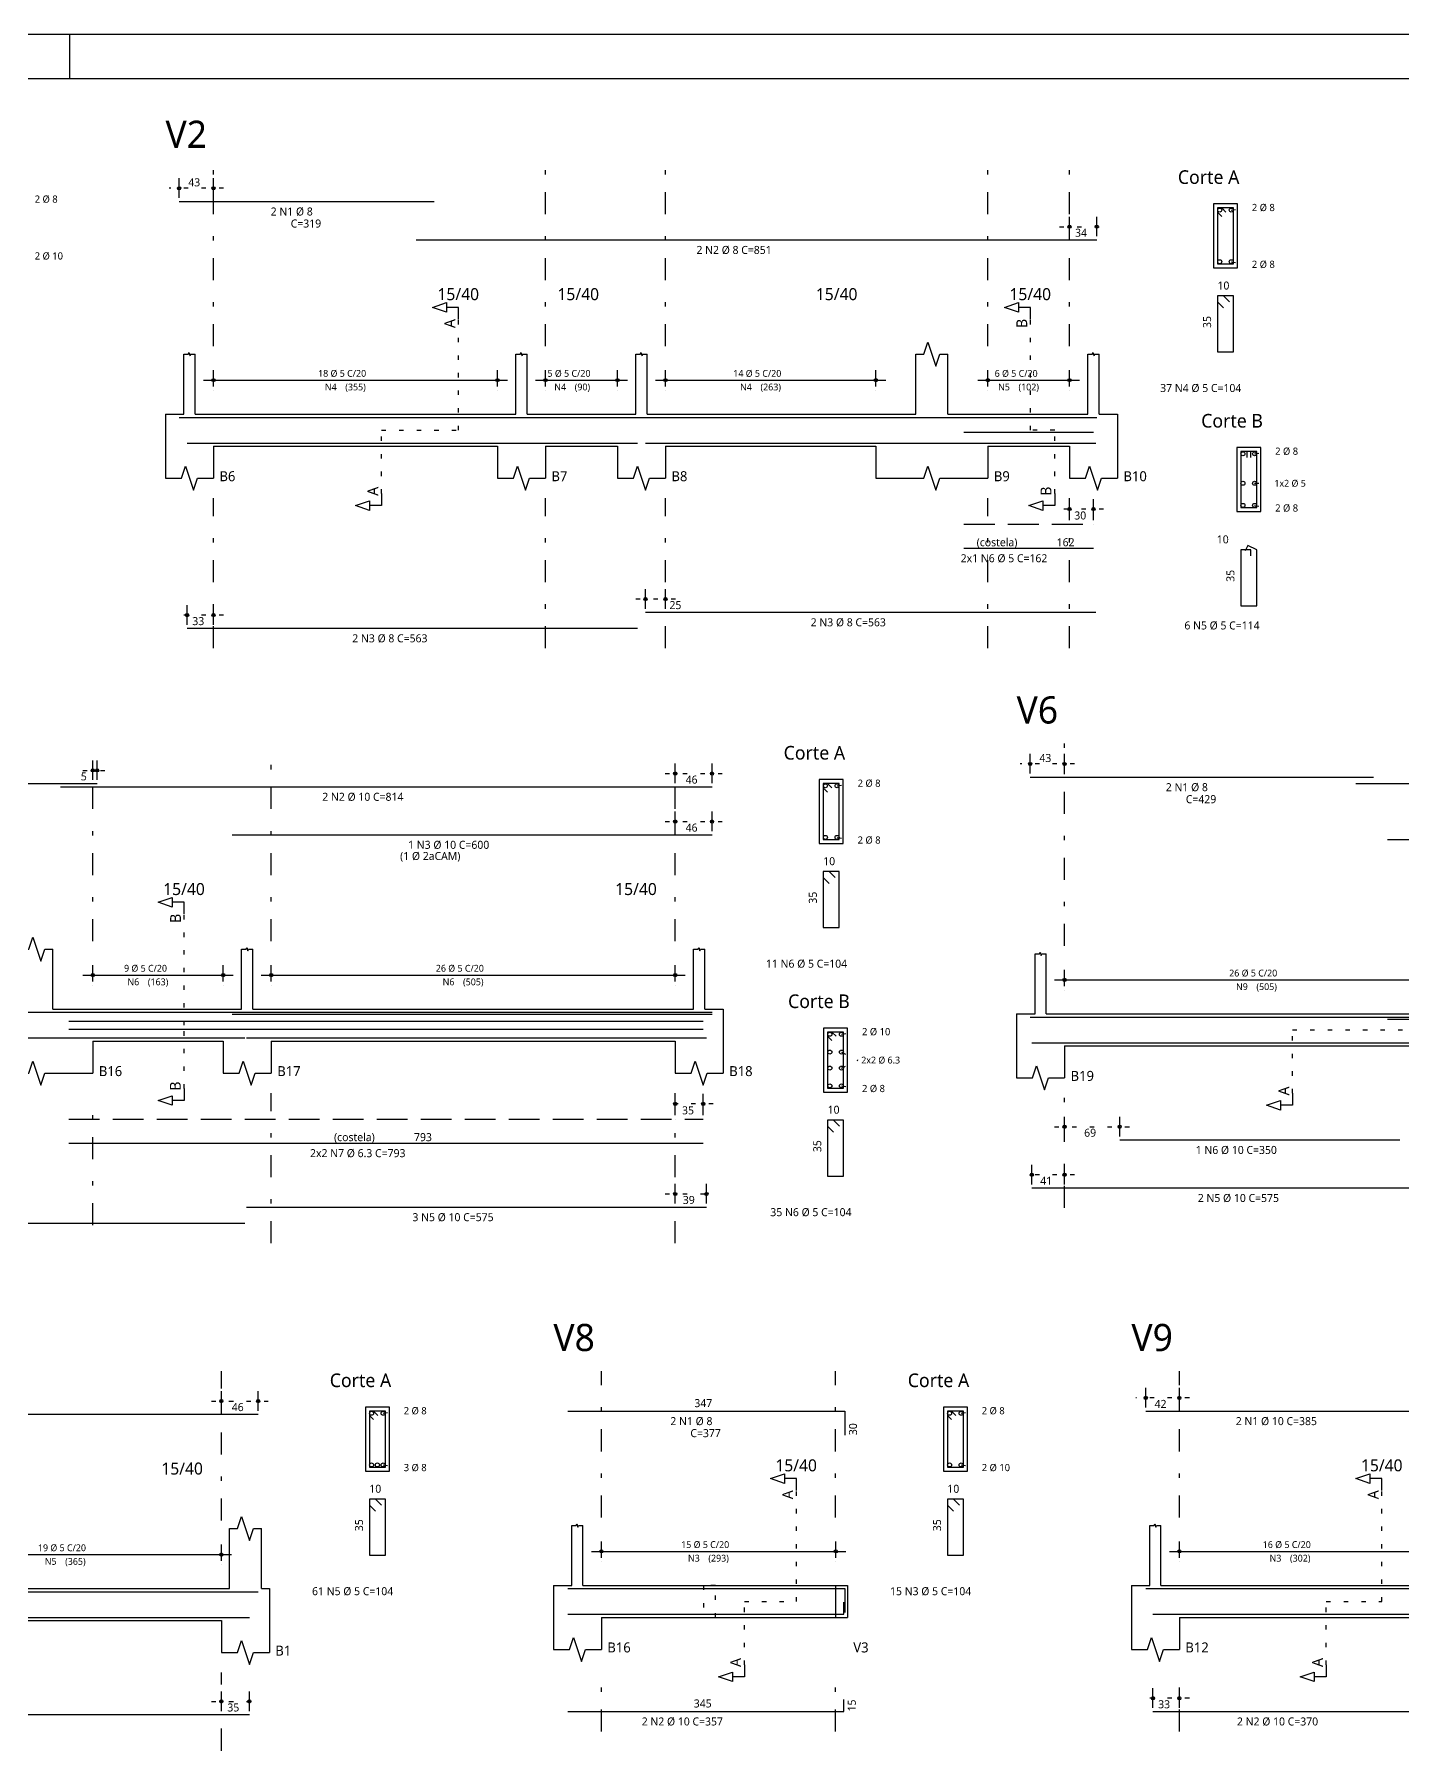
# Model space of a CAD drawing. Extents: x 0 to 89.5, y 0 to 70.
# Drawn here: x 27.87 to 58.97, y 31.01 to 70 of the extents above; entities that cross this region are included whole.
import ezdxf

# ---------------------------------------------------------------- set-up
doc = ezdxf.new("R2010")
doc.units = 0
doc.header["$MEASUREMENT"] = 0
for name, pattern in [('ESTILO_TQS_0001', [1, 0.7, -0.3]), ('ESTILO_TQS_0002', [0.4, 0.1, -0.3]), ('ESTILO_TQS_0003', [1.5, 0.5, -0.4, 0.1, -0.5])]:
    doc.linetypes.add(name, pattern=pattern)
for name, color, linetype in [('1', 1, 'CONTINUOUS'), ('10', 10, 'CONTINUOUS'), ('12', 12, 'CONTINUOUS'), ('2', 2, 'CONTINUOUS'), ('3', 3, 'CONTINUOUS'), ('5', 5, 'CONTINUOUS')]:
    doc.layers.add(name, color=color, linetype=linetype)
doc.styles.add('TQS_LUCIDA_SANS_UNICODE', font='L_10646.TTF')

msp = doc.modelspace()

# ---------------------------------------------------------------- linework, layer by layer
at = {"layer": '1', "linetype": 'Continuous'}
for p, q in [((1.5, 70), (89.500005, 70)), ((28.670066, 69.999995), (28.670066, 68.999996)), ((31.163241, 66.284078), (31.163241, 66.729533)), ((31.945059, 66.284078), (31.945059, 66.729533)), ((31.163241, 66.193169), (31.163241, 66.193169)), ((31.945059, 66.193169), (31.945059, 66.193169)), ((55.217786, 66.147715), (54.672332, 66.147715)), ((54.672332, 66.147715), (54.672332, 64.693169)), ((55.217786, 64.693169), (55.217786, 66.147715)), ((51.399605, 65.411351), (51.399605, 65.856805)), ((52.017786, 65.411351), (52.017786, 65.856805)), ((51.399605, 65.320442), (51.399605, 65.320442)), ((52.017786, 65.320442), (52.017786, 65.320442)), ((54.672332, 64.693169), (55.217786, 64.693169)), ((31.272332, 61.370442), (31.272332, 62.734078)), ((31.526877, 61.370442), (31.526877, 62.734078)), ((38.817786, 61.370442), (38.817786, 62.734078)), ((39.072332, 61.370442), (39.072332, 62.734078)), ((41.545059, 61.370442), (41.545059, 62.734078)), ((41.799605, 61.370442), (41.799605, 62.734078)), ((47.908695, 61.370442), (47.908695, 62.734078)), ((48.635968, 61.370442), (48.635968, 62.734078)), ((51.817786, 61.370442), (51.817786, 62.734078)), ((52.072332, 61.370442), (52.072332, 62.734078)), ((31.717786, 62.143169), (38.626877, 62.143169)), ((31.945059, 61.997715), (31.945059, 62.370442)), ((38.399605, 61.997715), (38.399605, 62.370442)), ((39.263241, 62.143169), (41.35415, 62.143169)), ((39.490514, 61.997715), (39.490514, 62.370442)), ((41.126877, 61.997715), (41.126877, 62.370442)), ((41.990514, 62.143169), (47.226877, 62.143169)), ((42.217786, 61.997715), (42.217786, 62.370442)), ((46.999605, 61.997715), (46.999605, 62.370442)), ((49.317786, 62.143169), (51.626877, 62.143169)), ((49.545059, 61.997715), (49.545059, 62.370442)), ((51.399605, 61.997715), (51.399605, 62.370442)), ((31.945059, 61.906805), (31.945059, 61.906805)), ((38.399605, 61.906805), (38.399605, 61.906805)), ((39.490514, 61.906805), (39.490514, 61.906805)), ((41.126877, 61.906805), (41.126877, 61.906805)), ((42.217786, 61.906805), (42.217786, 61.906805)), ((46.999605, 61.906805), (46.999605, 61.906805)), ((49.545059, 61.906805), (49.545059, 61.906805)), ((51.399605, 61.906805), (51.399605, 61.906805)), ((30.85415, 61.370442), (30.85415, 60.643169)), ((30.85415, 61.370442), (31.272332, 61.370442)), ((31.526877, 61.370442), (31.945059, 61.370442)), ((31.945059, 61.370442), (38.399605, 61.370442)), ((38.399605, 61.370442), (38.817786, 61.370442)), ((39.072332, 61.370442), (39.490514, 61.370442)), ((39.490514, 61.370442), (41.126877, 61.370442)), ((41.126877, 61.370442), (41.545059, 61.370442)), ((41.799605, 61.370442), (42.217786, 61.370442)), ((42.217786, 61.370442), (46.999605, 61.370442)), ((46.999605, 61.370442), (47.908695, 61.370442)), ((48.635968, 61.370442), (49.545059, 61.370442)), ((49.545059, 61.370442), (51.399605, 61.370442)), ((51.399605, 61.370442), (51.817786, 61.370442)), ((52.072332, 61.370442), (52.490514, 61.370442)), ((52.490514, 61.370442), (52.490514, 60.643169)), ((30.85415, 60.643169), (30.85415, 59.915896)), ((31.945059, 60.643169), (38.399605, 60.643169)), ((31.945059, 60.643169), (31.945059, 59.915896)), ((38.399605, 60.643169), (38.399605, 59.915896)), ((39.490514, 60.643169), (41.126877, 60.643169)), ((39.490514, 60.643169), (39.490514, 59.915896)), ((41.126877, 60.643169), (41.126877, 59.915896)), ((42.217786, 60.643169), (46.999605, 60.643169)), ((42.217786, 60.643169), (42.217786, 59.915896)), ((46.999605, 60.643169), (46.999605, 59.915896)), ((49.545059, 60.643169), (51.399605, 60.643169)), ((49.545059, 60.643169), (49.545059, 59.915896)), ((51.399605, 60.643169), (51.399605, 59.915896)), ((52.490514, 60.643169), (52.490514, 59.915896)), ((55.747638, 60.612225), (55.202184, 60.612225)), ((55.202184, 60.612225), (55.202184, 59.157679)), ((55.747638, 59.157679), (55.747638, 60.612225)), ((51.399605, 58.961351), (51.399605, 59.443169)), ((51.945241, 58.961351), (51.945241, 59.443169)), ((55.202184, 59.157679), (55.747638, 59.157679)), ((51.399605, 58.870442), (51.399605, 58.870442)), ((51.945241, 58.870442), (51.945241, 58.870442)), ((41.763241, 56.95226), (41.763241, 57.397715)), ((42.217786, 56.95226), (42.217786, 57.397715)), ((31.345059, 56.588624), (31.345059, 57.034078)), ((31.945059, 56.588624), (31.945059, 57.034078)), ((41.763241, 56.861351), (41.763241, 56.861351)), ((42.217786, 56.861351), (42.217786, 56.861351)), ((31.345059, 56.497715), (31.345059, 56.497715)), ((31.945059, 56.497715), (31.945059, 56.497715)), ((29.203081, 53.061087), (29.203081, 53.506542)), ((29.300826, 53.061087), (29.300826, 53.506542)), ((42.439445, 52.98836), (42.439445, 53.433815)), ((43.275808, 52.98836), (43.275808, 53.433815)), ((50.507011, 53.206542), (50.507011, 53.651996)), ((51.288829, 53.206542), (51.288829, 53.651996)), ((46.257626, 53.070178), (45.712172, 53.070178)), ((45.712172, 53.070178), (45.712172, 51.615633)), ((46.257626, 51.615633), (46.257626, 53.070178)), ((50.507011, 53.115633), (50.507011, 53.115633)), ((51.288829, 53.115633), (51.288829, 53.115633)), ((29.203081, 52.970178), (29.203081, 52.970178)), ((29.300826, 52.970178), (29.300826, 52.970178)), ((42.439445, 52.897451), (42.439445, 52.897451)), ((43.275808, 52.897451), (43.275808, 52.897451)), ((42.439445, 51.897451), (42.439445, 52.342905)), ((43.275808, 51.897451), (43.275808, 52.342905)), ((42.439445, 51.806542), (42.439445, 51.806542)), ((43.275808, 51.806542), (43.275808, 51.806542)), ((45.712172, 51.615633), (46.257626, 51.615633)), ((28.29399, 47.856542), (28.29399, 49.220178)), ((32.584899, 47.856542), (32.584899, 49.220178)), ((32.839445, 47.856542), (32.839445, 49.220178)), ((42.857626, 47.856542), (42.857626, 49.220178)), ((43.112172, 47.856542), (43.112172, 49.220178)), ((29.203081, 48.483815), (29.203081, 48.856542)), ((32.166717, 48.483815), (32.166717, 48.856542)), ((33.257626, 48.483815), (33.257626, 48.856542)), ((42.439445, 48.483815), (42.439445, 48.856542)), ((50.616102, 47.747451), (50.616102, 49.111087)), ((50.870647, 47.747451), (50.870647, 49.111087)), ((51.288829, 48.374724), (51.288829, 48.747451)), ((28.975808, 48.629269), (32.39399, 48.629269)), ((29.203081, 48.392905), (29.203081, 48.392905)), ((32.166717, 48.392905), (32.166717, 48.392905)), ((33.030354, 48.629269), (42.666717, 48.629269)), ((33.257626, 48.392905), (33.257626, 48.392905)), ((42.439445, 48.392905), (42.439445, 48.392905)), ((51.061556, 48.520178), (60.69792, 48.520178)), ((51.288829, 48.283815), (51.288829, 48.283815)), ((28.29399, 47.856542), (29.203081, 47.856542)), ((29.203081, 47.856542), (32.166717, 47.856542)), ((32.166717, 47.856542), (32.584899, 47.856542)), ((32.839445, 47.856542), (33.257626, 47.856542)), ((33.257626, 47.856542), (42.439445, 47.856542)), ((42.439445, 47.856542), (42.857626, 47.856542)), ((43.112172, 47.856542), (43.530354, 47.856542)), ((43.530354, 47.856542), (43.530354, 47.129269)), ((50.19792, 47.747451), (50.19792, 47.020178)), ((50.19792, 47.747451), (50.616102, 47.747451)), ((50.870647, 47.747451), (51.288829, 47.747451)), ((51.288829, 47.747451), (60.470647, 47.747451)), ((46.357911, 47.42508), (45.812456, 47.42508)), ((45.812456, 47.42508), (45.812456, 45.970535)), ((46.357911, 45.970535), (46.357911, 47.42508)), ((29.203081, 47.129269), (32.166717, 47.129269)), ((29.203081, 47.129269), (29.203081, 46.401996)), ((32.166717, 47.129269), (32.166717, 46.401996)), ((33.257626, 47.129269), (42.439445, 47.129269)), ((33.257626, 47.129269), (33.257626, 46.401996)), ((42.439445, 47.129269), (42.439445, 46.401996)), ((43.530354, 47.129269), (43.530354, 46.401996)), ((50.19792, 47.020178), (50.19792, 46.292905)), ((51.288829, 47.020178), (60.470647, 47.020178)), ((51.288829, 47.020178), (51.288829, 46.292905)), ((42.439445, 45.447451), (42.439445, 45.929269)), ((43.075808, 45.447451), (43.075808, 45.929269)), ((45.812456, 45.970535), (46.357911, 45.970535)), ((42.439445, 45.356542), (42.439445, 45.356542)), ((43.075808, 45.356542), (43.075808, 45.356542)), ((51.288829, 44.965633), (51.288829, 45.411087)), ((52.541727, 44.965633), (52.541727, 45.411087)), ((51.288829, 44.874724), (51.288829, 44.874724)), ((52.541727, 44.874724), (52.541727, 44.874724)), ((50.543375, 43.874724), (50.543375, 44.320178)), ((51.288829, 43.874724), (51.288829, 44.320178)), ((42.439445, 43.43836), (42.439445, 43.883815)), ((43.148535, 43.43836), (43.148535, 43.883815)), ((50.543375, 43.783815), (50.543375, 43.783815)), ((51.288829, 43.783815), (51.288829, 43.783815)), ((42.439445, 43.347451), (42.439445, 43.347451)), ((43.148535, 43.347451), (43.148535, 43.347451)), ((32.12366, 38.732657), (32.12366, 39.178112)), ((32.960024, 38.732657), (32.960024, 39.178112)), ((53.133783, 38.805391), (53.133783, 39.250845)), ((53.897419, 38.805391), (53.897419, 39.250845)), ((32.12366, 38.641748), (32.12366, 38.641748)), ((32.960024, 38.641748), (32.960024, 38.641748)), ((35.941842, 38.814475), (35.396387, 38.814475)), ((35.396387, 38.814475), (35.396387, 37.35993)), ((35.941842, 37.35993), (35.941842, 38.814475)), ((49.078721, 38.814482), (48.533266, 38.814482)), ((48.533266, 38.814482), (48.533266, 37.359936)), ((49.078721, 37.359936), (49.078721, 38.814482)), ((53.133783, 38.714482), (53.133783, 38.714482)), ((53.897419, 38.714482), (53.897419, 38.714482)), ((35.396387, 37.35993), (35.941842, 37.35993)), ((48.533266, 37.359936), (49.078721, 37.359936)), ((32.305478, 34.691748), (32.305478, 36.055385)), ((33.032751, 34.691748), (33.032751, 36.055385)), ((40.087812, 34.764482), (40.087812, 36.128118)), ((40.342357, 34.764482), (40.342357, 36.128118)), ((53.224692, 34.764482), (53.224692, 36.128118)), ((53.479237, 34.764482), (53.479237, 36.128118)), ((32.12366, 35.319021), (32.12366, 35.691748)), ((40.533266, 35.537209), (46.315085, 35.537209)), ((40.760539, 35.391755), (40.760539, 35.764482)), ((46.087812, 35.391755), (46.087812, 35.764482)), ((53.670146, 35.537209), (59.615601, 35.537209)), ((53.897419, 35.391755), (53.897419, 35.764482)), ((25.260024, 35.464475), (32.350933, 35.464475)), ((32.12366, 35.228112), (32.12366, 35.228112)), ((40.760539, 35.300845), (40.760539, 35.300845)), ((46.087812, 35.300845), (46.087812, 35.300845)), ((53.897419, 35.300845), (53.897419, 35.300845)), ((39.66963, 34.764482), (39.66963, 34.037209)), ((39.66963, 34.764482), (40.087812, 34.764482)), ((40.342357, 34.764482), (40.760539, 34.764482)), ((40.760539, 34.764482), (46.078721, 34.764482)), ((46.078721, 34.764482), (46.078721, 34.037209)), ((46.078721, 34.764482), (46.078721, 34.037209)), ((46.078721, 34.764482), (46.351448, 34.764482)), ((46.351448, 34.764482), (46.351448, 34.037209)), ((46.351448, 34.764482), (46.351448, 34.037209)), ((52.80651, 34.764482), (52.80651, 34.037209)), ((52.80651, 34.764482), (53.224692, 34.764482)), ((53.479237, 34.764482), (53.897419, 34.764482)), ((53.897419, 34.764482), (59.388328, 34.764482)), ((25.487296, 34.691748), (32.12366, 34.691748)), ((32.12366, 34.691748), (32.305478, 34.691748)), ((33.032751, 34.691748), (33.214569, 34.691748)), ((33.214569, 34.691748), (33.214569, 33.964475)), ((25.487296, 33.964475), (32.12366, 33.964475)), ((32.12366, 33.964475), (32.12366, 33.237203)), ((33.214569, 33.964475), (33.214569, 33.237203)), ((39.66963, 34.037209), (39.66963, 33.309936)), ((40.760539, 34.037209), (46.078721, 34.037209)), ((40.760539, 34.037209), (40.760539, 33.309936)), ((46.078721, 34.037209), (46.351448, 34.037209)), ((52.80651, 34.037209), (52.80651, 33.309936)), ((53.897419, 34.037209), (59.388328, 34.037209)), ((53.897419, 34.037209), (53.897419, 33.309936)), ((53.297419, 31.982664), (53.297419, 32.428118)), ((53.897419, 31.982664), (53.897419, 32.428118)), ((32.12366, 31.90993), (32.12366, 32.355385)), ((32.760024, 31.90993), (32.760024, 32.355385)), ((32.12366, 31.819021), (32.12366, 31.819021)), ((32.760024, 31.819021), (32.760024, 31.819021)), ((53.297419, 31.891755), (53.297419, 31.891755)), ((53.897419, 31.891755), (53.897419, 31.891755))]:
    msp.add_line(p, q, dxfattribs=at)
at = {"layer": '1', "linetype": 'ESTILO_TQS_0002'}
for p, q in [((32.172332, 66.50226), (30.935968, 66.50226)), ((55.076877, 66.006805), (55.463241, 66.065896)), ((51.172332, 65.629533), (52.245059, 65.629533)), ((55.076877, 64.834078), (55.463241, 64.774987)), ((37.513241, 61.006805), (37.513241, 63.524987)), ((50.513241, 61.006805), (50.513241, 63.524987)), ((35.763241, 59.565896), (35.763241, 61.006805)), ((35.763241, 61.006805), (37.513241, 61.006805)), ((51.063241, 61.006805), (50.513241, 61.006805)), ((51.063241, 59.565896), (51.063241, 61.006805)), ((55.606729, 60.471316), (55.993093, 60.530407)), ((55.606729, 59.801316), (55.979456, 59.801316)), ((55.606729, 59.298588), (55.993093, 59.239498)), ((52.172514, 59.215896), (51.172332, 59.215896)), ((42.445059, 57.170442), (41.535968, 57.170442)), ((32.172332, 56.806805), (31.117786, 56.806805)), ((51.516102, 53.424724), (50.279738, 53.424724)), ((28.975808, 53.279269), (29.528099, 53.279269)), ((42.212172, 53.206542), (43.503081, 53.206542)), ((46.116717, 52.929269), (46.503081, 52.98836)), ((42.212172, 52.115633), (43.503081, 52.115633)), ((46.116717, 51.756542), (46.503081, 51.697451)), ((31.280354, 47.492905), (31.280354, 50.011087)), ((31.275808, 46.051996), (31.275808, 47.492905)), ((31.275808, 47.492905), (31.280354, 47.492905)), ((46.217002, 47.284171), (46.603366, 47.343262)), ((56.470647, 45.942905), (56.470647, 47.383815)), ((56.470647, 47.383815), (59.584284, 47.383815)), ((46.217002, 46.879626), (46.589729, 46.697808)), ((46.217002, 46.51599), (46.589729, 46.697808)), ((46.217002, 46.111444), (46.603366, 46.052353)), ((43.303081, 45.701996), (42.212172, 45.701996)), ((51.061556, 45.183815), (52.768999, 45.183815)), ((51.516102, 44.092905), (50.316102, 44.092905)), ((42.212172, 43.656542), (43.375808, 43.656542)), ((54.124692, 39.023573), (52.90651, 39.023573)), ((31.896387, 38.950839), (33.187296, 38.950839)), ((35.800933, 38.673566), (36.187296, 38.732657)), ((48.937812, 38.673573), (49.324175, 38.732664)), ((35.800933, 37.500839), (36.187296, 37.441748)), ((48.937812, 37.500845), (49.324175, 37.441755)), ((45.192357, 34.400845), (45.192357, 36.919027)), ((58.501965, 34.400845), (58.501965, 36.919027)), ((46.078721, 34.764482), (46.078721, 34.037209)), ((46.078721, 34.764482), (46.351448, 34.764482)), ((44.010539, 32.959936), (44.010539, 34.400845)), ((44.010539, 34.400845), (45.192357, 34.400845)), ((57.233783, 32.959936), (57.233783, 34.400845)), ((57.233783, 34.400845), (58.501965, 34.400845)), ((46.078721, 34.037209), (46.351448, 34.037209)), ((31.896387, 32.128112), (32.987296, 32.128112)), ((54.124692, 32.200845), (53.070146, 32.200845))]:
    msp.add_line(p, q, dxfattribs=at)
at = {"layer": '1', "linetype": 'Continuous'}
for points in [[(37.513241, 63.524987), (37.513241, 63.797714), (37.240514, 63.797714), (37.240514, 63.688624), (36.922332, 63.797714), (37.240514, 63.906805), (37.240514, 63.797714)], [(50.513241, 63.524987), (50.513241, 63.797714), (50.240514, 63.797714), (50.240514, 63.688624), (49.922332, 63.797714), (50.240514, 63.906805), (50.240514, 63.797714)], [(47.908695, 62.734078), (48.090514, 62.734078), (48.181423, 63.006805), (48.363241, 62.461351), (48.45415, 62.734078), (48.635968, 62.734078)], [(31.272332, 62.734078), (31.37415, 62.734078), (31.386877, 62.77226), (31.412332, 62.695896), (31.425059, 62.734078), (31.526877, 62.734078)], [(38.817786, 62.734078), (38.919605, 62.734078), (38.932332, 62.77226), (38.957786, 62.695896), (38.970514, 62.734078), (39.072332, 62.734078)], [(41.545059, 62.734078), (41.646877, 62.734078), (41.659605, 62.77226), (41.685059, 62.695896), (41.697786, 62.734078), (41.799605, 62.734078)], [(51.817786, 62.734078), (51.919605, 62.734078), (51.932332, 62.77226), (51.957786, 62.695896), (51.970514, 62.734078), (52.072332, 62.734078)], [(30.85415, 59.915896), (31.217786, 59.915896), (31.308695, 60.188624), (31.490514, 59.643169), (31.581423, 59.915896), (31.945059, 59.915896)], [(38.399605, 59.915896), (38.763241, 59.915896), (38.85415, 60.188624), (39.035968, 59.643169), (39.126877, 59.915896), (39.490514, 59.915896)], [(41.126877, 59.915896), (41.490514, 59.915896), (41.581423, 60.188624), (41.763241, 59.643169), (41.85415, 59.915896), (42.217786, 59.915896)], [(46.999605, 59.915896), (48.090514, 59.915896), (48.181423, 60.188624), (48.363241, 59.643169), (48.45415, 59.915896), (49.545059, 59.915896)], [(51.399605, 59.915896), (51.763241, 59.915896), (51.85415, 60.188624), (52.035968, 59.643169), (52.126877, 59.915896), (52.490514, 59.915896)], [(35.763241, 59.565896), (35.763241, 59.293169), (35.490514, 59.293169), (35.490514, 59.184078), (35.172332, 59.293169), (35.490514, 59.40226), (35.490514, 59.293169)], [(51.063241, 59.565896), (51.063241, 59.293169), (50.790514, 59.293169), (50.790514, 59.184078), (50.472332, 59.293169), (50.790514, 59.40226), (50.790514, 59.293169)], [(31.280354, 50.011087), (31.280354, 50.283814), (31.007626, 50.283814), (31.007626, 50.174724), (30.689445, 50.283814), (31.007626, 50.392905), (31.007626, 50.283814)], [(27.566717, 49.220178), (27.748535, 49.220178), (27.839445, 49.492905), (28.021263, 48.947451), (28.112172, 49.220178), (28.29399, 49.220178)], [(32.584899, 49.220178), (32.686717, 49.220178), (32.699445, 49.25836), (32.724899, 49.181996), (32.737626, 49.220178), (32.839445, 49.220178)], [(42.857626, 49.220178), (42.959445, 49.220178), (42.972172, 49.25836), (42.997626, 49.181996), (43.010354, 49.220178), (43.112172, 49.220178)], [(50.616102, 49.111087), (50.71792, 49.111087), (50.730647, 49.149269), (50.756102, 49.072905), (50.768829, 49.111087), (50.870647, 49.111087)], [(26.657626, 46.401996), (27.748535, 46.401996), (27.839445, 46.674724), (28.021263, 46.129269), (28.112172, 46.401996), (29.203081, 46.401996)], [(32.166717, 46.401996), (32.530354, 46.401996), (32.621263, 46.674724), (32.803081, 46.129269), (32.89399, 46.401996), (33.257626, 46.401996)], [(42.439445, 46.401996), (42.803081, 46.401996), (42.89399, 46.674724), (43.075808, 46.129269), (43.166717, 46.401996), (43.530354, 46.401996)], [(50.19792, 46.292905), (50.561556, 46.292905), (50.652465, 46.565633), (50.834284, 46.020178), (50.925193, 46.292905), (51.288829, 46.292905)], [(31.275808, 46.051996), (31.275808, 45.779269), (31.003081, 45.779269), (31.003081, 45.670178), (30.684899, 45.779269), (31.003081, 45.88836), (31.003081, 45.779269)], [(56.470647, 45.942905), (56.470647, 45.670178), (56.19792, 45.670178), (56.19792, 45.561087), (55.879738, 45.670178), (56.19792, 45.779269), (56.19792, 45.670178)], [(45.192357, 36.919027), (45.192357, 37.191754), (44.91963, 37.191754), (44.91963, 37.082664), (44.601448, 37.191754), (44.91963, 37.300845), (44.91963, 37.191754)], [(58.501965, 36.919027), (58.501965, 37.191754), (58.229237, 37.191754), (58.229237, 37.082664), (57.911056, 37.191754), (58.229237, 37.300845), (58.229237, 37.191754)], [(32.305478, 36.055385), (32.487296, 36.055385), (32.578205, 36.328112), (32.760024, 35.782657), (32.850933, 36.055385), (33.032751, 36.055385)], [(40.087812, 36.128118), (40.18963, 36.128118), (40.202357, 36.1663), (40.227812, 36.089936), (40.240539, 36.128118), (40.342357, 36.128118)], [(53.224692, 36.128118), (53.32651, 36.128118), (53.339237, 36.1663), (53.364692, 36.089936), (53.377419, 36.128118), (53.479237, 36.128118)], [(39.66963, 33.309936), (40.033266, 33.309936), (40.124175, 33.582664), (40.305994, 33.037209), (40.396903, 33.309936), (40.760539, 33.309936)], [(52.80651, 33.309936), (53.170146, 33.309936), (53.261055, 33.582664), (53.442874, 33.037209), (53.533783, 33.309936), (53.897419, 33.309936)], [(32.12366, 33.237203), (32.487296, 33.237203), (32.578205, 33.50993), (32.760024, 32.964475), (32.850933, 33.237203), (33.214569, 33.237203)], [(44.010539, 32.959936), (44.010539, 32.687209), (43.737812, 32.687209), (43.737812, 32.578118), (43.41963, 32.687209), (43.737812, 32.7963), (43.737812, 32.687209)], [(57.233783, 32.959936), (57.233783, 32.687209), (56.961056, 32.687209), (56.961056, 32.578118), (56.642874, 32.687209), (56.961056, 32.7963), (56.961056, 32.687209)]]:
    msp.add_lwpolyline(points, dxfattribs=at)
at = {"layer": '1', "linetype": 'ESTILO_TQS_0002'}
msp.add_lwpolyline([(43.078721, 34.764482), (43.078721, 34.037209), (43.351448, 34.037209), (43.351448, 34.764482), (43.078721, 34.764482)], dxfattribs=at)
at = {"layer": '1', "linetype": 'Continuous'}
for centre, radius in [((31.163241, 66.50226), 0.036364), ((31.163241, 66.50226), 0.018182), ((31.945059, 66.50226), 0.036364), ((31.945059, 66.50226), 0.018182), ((51.399605, 65.629533), 0.036364), ((51.399605, 65.629533), 0.018182), ((52.017786, 65.629533), 0.036364), ((52.017786, 65.629533), 0.018182), ((31.945059, 62.143169), 0.036364), ((31.945059, 62.143169), 0.018182), ((38.399605, 62.143169), 0.036364), ((38.399605, 62.143169), 0.018182), ((39.490514, 62.143169), 0.036364), ((39.490514, 62.143169), 0.018182), ((41.126877, 62.143169), 0.036364), ((41.126877, 62.143169), 0.018182), ((42.217786, 62.143169), 0.036364), ((42.217786, 62.143169), 0.018182), ((46.999605, 62.143169), 0.036364), ((46.999605, 62.143169), 0.018182), ((49.545059, 62.143169), 0.036364), ((49.545059, 62.143169), 0.018182), ((51.399605, 62.143169), 0.036364), ((51.399605, 62.143169), 0.018182), ((51.399605, 59.215896), 0.036364), ((51.399605, 59.215896), 0.018182), ((51.945241, 59.215896), 0.036364), ((51.945241, 59.215896), 0.018182), ((41.763241, 57.170442), 0.036364), ((41.763241, 57.170442), 0.018182), ((42.217786, 57.170442), 0.036364), ((42.217786, 57.170442), 0.018182), ((31.345059, 56.806805), 0.036364), ((31.345059, 56.806805), 0.018182), ((31.945059, 56.806805), 0.036364), ((31.945059, 56.806805), 0.018182), ((50.507011, 53.424724), 0.036364), ((50.507011, 53.424724), 0.018182), ((51.288829, 53.424724), 0.036364), ((51.288829, 53.424724), 0.018182), ((29.203081, 53.279269), 0.036364), ((29.203081, 53.279269), 0.018182), ((29.300826, 53.279269), 0.036364), ((29.300826, 53.279269), 0.018182), ((42.439445, 53.206542), 0.036364), ((42.439445, 53.206542), 0.018182), ((43.275808, 53.206542), 0.036364), ((43.275808, 53.206542), 0.018182), ((42.439445, 52.115633), 0.036364), ((42.439445, 52.115633), 0.018182), ((43.275808, 52.115633), 0.036364), ((43.275808, 52.115633), 0.018182), ((29.203081, 48.629269), 0.036364), ((29.203081, 48.629269), 0.018182), ((32.166717, 48.629269), 0.036364), ((32.166717, 48.629269), 0.018182), ((33.257626, 48.629269), 0.036364), ((33.257626, 48.629269), 0.018182), ((42.439445, 48.629269), 0.036364), ((42.439445, 48.629269), 0.018182), ((51.288829, 48.520178), 0.036364), ((51.288829, 48.520178), 0.018182), ((42.439445, 45.701996), 0.036364), ((42.439445, 45.701996), 0.018182), ((43.075808, 45.701996), 0.036364), ((43.075808, 45.701996), 0.018182), ((51.288829, 45.183815), 0.036364), ((51.288829, 45.183815), 0.018182), ((52.541727, 45.183815), 0.036364), ((52.541727, 45.183815), 0.018182), ((50.543375, 44.092905), 0.036364), ((50.543375, 44.092905), 0.018182), ((51.288829, 44.092905), 0.036364), ((51.288829, 44.092905), 0.018182), ((42.439445, 43.656542), 0.036364), ((42.439445, 43.656542), 0.018182), ((43.148535, 43.656542), 0.036364), ((43.148535, 43.656542), 0.018182), ((53.133783, 39.023573), 0.036364), ((53.133783, 39.023573), 0.018182), ((53.897419, 39.023573), 0.036364), ((53.897419, 39.023573), 0.018182), ((32.12366, 38.950839), 0.036364), ((32.12366, 38.950839), 0.018182), ((32.960024, 38.950839), 0.036364), ((32.960024, 38.950839), 0.018182), ((32.12366, 35.464475), 0.036364), ((32.12366, 35.464475), 0.018182), ((40.760539, 35.537209), 0.036364), ((40.760539, 35.537209), 0.018182), ((46.087812, 35.537209), 0.036364), ((46.087812, 35.537209), 0.018182), ((53.897419, 35.537209), 0.036364), ((53.897419, 35.537209), 0.018182), ((32.12366, 32.128112), 0.036364), ((32.12366, 32.128112), 0.018182), ((32.760024, 32.128112), 0.036364), ((32.760024, 32.128112), 0.018182), ((53.297419, 32.200845), 0.036364), ((53.297419, 32.200845), 0.018182), ((53.897419, 32.200845), 0.036364), ((53.897419, 32.200845), 0.018182)]:
    msp.add_circle(centre, radius, dxfattribs=at)
at = {"layer": '10', "linetype": 'Continuous'}
for points in [[(55.217786, 64.693169), (55.217786, 66.147715), (54.672332, 66.147715), (54.672332, 64.693169), (55.217786, 64.693169)], [(55.747638, 59.157679), (55.747638, 60.612225), (55.202184, 60.612225), (55.202184, 59.157679), (55.747638, 59.157679)], [(46.257626, 51.615633), (46.257626, 53.070178), (45.712172, 53.070178), (45.712172, 51.615633), (46.257626, 51.615633)], [(46.357911, 45.970535), (46.357911, 47.42508), (45.812456, 47.42508), (45.812456, 45.970535), (46.357911, 45.970535)], [(35.941842, 37.35993), (35.941842, 38.814475), (35.396387, 38.814475), (35.396387, 37.35993), (35.941842, 37.35993)], [(49.078721, 37.359936), (49.078721, 38.814482), (48.533266, 38.814482), (48.533266, 37.359936), (49.078721, 37.359936)]]:
    msp.add_lwpolyline(points, dxfattribs=at)
at = {"layer": '12', "linetype": 'Continuous'}
msp.add_line((2.5, 68.999992), (88.499997, 69), dxfattribs=at)
at = {"layer": '2', "linetype": 'ESTILO_TQS_0003'}
for p, q in [((31.945059, 62.915896), (31.945059, 66.965896)), ((39.490514, 62.915896), (39.490514, 66.965896)), ((42.217786, 62.915896), (42.217786, 66.965896)), ((49.545059, 62.915896), (49.545059, 66.965896)), ((51.399605, 62.915896), (51.399605, 66.965896)), ((31.945059, 56.05226), (31.945059, 59.461351)), ((39.490514, 56.05226), (39.490514, 59.461351)), ((42.217786, 56.05226), (42.217786, 59.461351)), ((49.545059, 56.05226), (49.545059, 59.461351)), ((51.399605, 56.05226), (51.399605, 59.461351)), ((29.203081, 49.401996), (29.203081, 53.88836)), ((33.257626, 49.401996), (33.257626, 53.88836)), ((42.439445, 49.401996), (42.439445, 53.88836)), ((51.288829, 49.292905), (51.288829, 53.88836)), ((29.203081, 42.949269), (29.203081, 45.947451)), ((33.257626, 42.53836), (33.257626, 45.947451)), ((42.439445, 42.53836), (42.439445, 45.947451)), ((51.288829, 43.33836), (51.288829, 45.83836)), ((32.12366, 36.237203), (32.12366, 39.632657)), ((40.760539, 36.309936), (40.760539, 39.632664)), ((46.078721, 36.309936), (46.078721, 39.632664)), ((53.897419, 36.309936), (53.897419, 39.632664)), ((32.12366, 31.00993), (32.12366, 32.782657)), ((40.760539, 31.4463), (40.760539, 32.855391)), ((46.078721, 31.4463), (46.078721, 32.855391)), ((53.897419, 31.4463), (53.897419, 32.855391))]:
    msp.add_line(p, q, dxfattribs=at)
at = {"layer": '3', "linetype": 'Continuous'}
for p, q in [((31.163241, 61.297715), (36.964314, 61.297715)), ((36.553459, 61.297715), (52.017786, 61.297715)), ((48.999605, 60.964987), (51.945241, 60.964987)), ((31.345059, 60.715896), (41.581423, 60.715896)), ((41.763241, 60.715896), (51.999605, 60.715896)), ((22.384899, 47.783815), (29.300826, 47.783815)), ((28.467572, 47.783815), (43.275808, 47.783815)), ((28.657626, 47.583815), (43.075808, 47.583815)), ((32.369917, 47.73836), (43.275808, 47.73836)), ((50.507011, 47.674724), (58.308084, 47.674724)), ((57.905847, 47.674724), (65.269484, 47.674724)), ((58.627993, 47.629269), (63.082538, 47.629269)), ((22.384899, 47.201996), (32.657626, 47.201996)), ((28.657626, 47.401996), (43.075808, 47.401996)), ((32.69399, 47.201996), (43.148535, 47.201996)), ((50.543375, 47.092905), (60.99792, 47.092905)), ((52.541727, 47.092905), (58.905363, 47.092905)), ((20.617278, 34.619021), (32.960024, 34.619021)), ((39.996903, 34.691755), (46.297266, 34.691755)), ((46.26963, 34.109936), (46.26963, 34.382664)), ((46.297266, 34.691755), (46.297266, 34.1463)), ((53.133783, 34.691755), (60.133783, 34.691755)), ((17.232751, 34.037203), (32.760024, 34.037203)), ((39.996903, 34.109936), (46.26963, 34.109936)), ((53.297419, 34.109936), (60.024692, 34.109936))]:
    msp.add_line(p, q, dxfattribs=at)
for points in [[(54.956088, 65.960382), (54.859665, 66.056805), (54.763241, 66.056805), (54.763241, 64.784078), (55.126877, 64.784078), (55.126877, 66.056805), (54.763241, 66.056805), (54.763241, 65.960382), (54.859665, 65.863958)], [(55.520366, 60.384952), (55.520366, 60.521316), (55.293093, 60.521316), (55.293093, 59.248588), (55.656729, 59.248588), (55.656729, 60.521316), (55.429456, 60.521316), (55.429456, 60.384952)], [(45.995928, 52.882845), (45.899505, 52.979269), (45.803081, 52.979269), (45.803081, 51.706542), (46.166717, 51.706542), (46.166717, 52.979269), (45.803081, 52.979269), (45.803081, 52.882845), (45.899505, 52.786422)], [(46.096213, 47.237748), (45.999789, 47.334171), (45.903366, 47.334171), (45.903366, 46.061444), (46.267002, 46.061444), (46.267002, 47.334171), (45.903366, 47.334171), (45.903366, 47.237748), (45.999789, 47.141324)], [(35.680144, 38.627143), (35.58372, 38.723566), (35.487296, 38.723566), (35.487296, 37.450839), (35.850933, 37.450839), (35.850933, 38.723566), (35.487296, 38.723566), (35.487296, 38.627143), (35.58372, 38.530719)], [(48.817023, 38.627149), (48.720599, 38.723573), (48.624175, 38.723573), (48.624175, 37.450845), (48.987812, 37.450845), (48.987812, 38.723573), (48.624175, 38.723573), (48.624175, 38.627149), (48.720599, 38.530725)]]:
    msp.add_lwpolyline(points, dxfattribs=at)
for centre in [(54.813241, 66.006805), (55.076877, 66.006805), (54.813241, 64.834078), (55.076877, 64.834078), (55.343093, 60.471316), (55.606729, 60.471316), (55.343093, 59.801316), (55.606729, 59.801316), (55.343093, 59.298588), (55.606729, 59.298588), (45.853081, 52.929269), (46.116717, 52.929269), (45.853081, 51.756542), (46.116717, 51.756542), (45.953366, 47.284171), (46.217002, 47.284171), (45.953366, 46.879626), (46.217002, 46.879626), (45.953366, 46.51599), (46.217002, 46.51599), (45.953366, 46.111444), (46.217002, 46.111444), (35.537296, 38.673566), (35.800933, 38.673566), (48.674175, 38.673573), (48.937812, 38.673573), (35.537296, 37.500839), (35.669115, 37.500839), (35.800933, 37.500839), (48.674175, 37.500845), (48.937812, 37.500845)]:
    msp.add_circle(centre, 0.045455, dxfattribs=at)
at = {"layer": '5', "linetype": 'Continuous'}
for p, q in [((31.163241, 66.20226), (36.964314, 66.20226)), ((36.553459, 65.329533), (52.017786, 65.329533)), ((41.763241, 56.870442), (51.999605, 56.870442)), ((31.345059, 56.506805), (41.581423, 56.506805)), ((50.507011, 53.124724), (58.308084, 53.124724)), ((22.384899, 52.979269), (29.300826, 52.979269)), ((28.467572, 52.906542), (43.275808, 52.906542)), ((57.905847, 52.979269), (65.269484, 52.979269)), ((32.369917, 51.815633), (43.275808, 51.815633)), ((58.627993, 51.706542), (63.082538, 51.706542)), ((52.541727, 44.883815), (58.905363, 44.883815)), ((50.543375, 43.792905), (60.99792, 43.792905)), ((32.69399, 43.356542), (43.148535, 43.356542)), ((22.384899, 42.992905), (32.657626, 42.992905)), ((20.617278, 38.650839), (32.960024, 38.650839)), ((39.996903, 38.723573), (46.297266, 38.723573)), ((46.297266, 38.723573), (46.297266, 38.178118)), ((53.133783, 38.723573), (60.133783, 38.723573)), ((46.26963, 31.900845), (46.26963, 32.173573)), ((17.232751, 31.828112), (32.760024, 31.828112)), ((39.996903, 31.900845), (46.26963, 31.900845)), ((53.297419, 31.900845), (60.024692, 31.900845))]:
    msp.add_line(p, q, dxfattribs=at)
for points in [[(55.035968, 63.920442), (54.899605, 64.056805), (54.763241, 64.056805), (54.763241, 62.784078), (55.126877, 62.784078), (55.126877, 64.056805), (54.763241, 64.056805), (54.763241, 63.920442), (54.899605, 63.784078)], [(48.999605, 58.324987), (51.945241, 58.324987)], [(55.520366, 58.154433), (55.520366, 58.290797), (55.293093, 58.290797), (55.293093, 57.018069), (55.656729, 57.018069), (55.656729, 58.290797), (55.45075, 58.386846), (55.39312, 58.263259)], [(46.075808, 50.842905), (45.939445, 50.979269), (45.803081, 50.979269), (45.803081, 49.706542), (46.166717, 49.706542), (46.166717, 50.979269), (45.803081, 50.979269), (45.803081, 50.842905), (45.939445, 50.706542)], [(46.176093, 45.197808), (46.039729, 45.334171), (45.903366, 45.334171), (45.903366, 44.061444), (46.267002, 44.061444), (46.267002, 45.334171), (45.903366, 45.334171), (45.903366, 45.197808), (46.039729, 45.061444)], [(28.657626, 44.811087), (43.075808, 44.811087)], [(35.760024, 36.587203), (35.62366, 36.723566), (35.487296, 36.723566), (35.487296, 35.450839), (35.850933, 35.450839), (35.850933, 36.723566), (35.487296, 36.723566), (35.487296, 36.587203), (35.62366, 36.450839)], [(48.896903, 36.587209), (48.760539, 36.723573), (48.624175, 36.723573), (48.624175, 35.450845), (48.987812, 35.450845), (48.987812, 36.723573), (48.624175, 36.723573), (48.624175, 36.587209), (48.760539, 36.450845)]]:
    msp.add_lwpolyline(points, dxfattribs=at)
at = {"layer": '5', "linetype": 'ESTILO_TQS_0001'}
for points in [[(48.999605, 58.870442), (51.945241, 58.870442)], [(28.657626, 45.356542), (43.075808, 45.356542)]]:
    msp.add_lwpolyline(points, dxfattribs=at)

# ---------------------------------------------------------------- texts
at = {"layer": '1', "linetype": 'Continuous', "style": 'TQS_LUCIDA_SANS_UNICODE'}
for s, height, p in [('43', 0.181818, (31.372332, 66.547715)), ('Corte A', 0.309091, (53.863241, 66.60226)), ('2 %%c 8', 0.163636, (27.882179, 66.175185)), ('2 %%c 8', 0.163636, (55.545059, 65.984078)), ('34', 0.181818, (51.526877, 65.40226)), ('2 %%c 10', 0.163636, (27.882179, 64.884276)), ('2 %%c 8', 0.163636, (55.545059, 64.693169)), ('10', 0.181818, (54.763241, 64.20226)), ('15/40', 0.272727, (37.035968, 63.961351)), ('15/40', 0.272727, (39.763241, 63.961351)), ('15/40', 0.272727, (45.635968, 63.961351)), ('15/40', 0.272727, (50.035968, 63.961351)), ('18 %%c 5 C/20', 0.154545, (34.322332, 62.220442)), ('N4', 0.154545, (34.476877, 61.911351)), ('(355)', 0.154545, (34.940514, 61.911351)), ('5 %%c 5 C/20', 0.154545, (39.535968, 62.220442)), ('N4', 0.154545, (39.690514, 61.911351)), ('(90)', 0.154545, (40.15415, 61.911351)), ('14 %%c 5 C/20', 0.154545, (43.758695, 62.220442)), ('N4', 0.154545, (43.913241, 61.911351)), ('(263)', 0.154545, (44.376877, 61.911351)), ('6 %%c 5 C/20', 0.154545, (49.699605, 62.220442)), ('N5', 0.154545, (49.776877, 61.911351)), ('(102)', 0.154545, (50.240514, 61.911351)), ('Corte B', 0.309091, (54.393093, 61.06677)), ('2 %%c 8', 0.163636, (56.074911, 60.448588)), ('B6', 0.227273, (32.081423, 59.847715)), ('B7', 0.227273, (39.626877, 59.847715)), ('B8', 0.227273, (42.35415, 59.847715)), ('B9', 0.227273, (49.681423, 59.847715)), ('B10', 0.227273, (52.626877, 59.847715)), ('1x2 %%c 5', 0.154545, (56.056729, 59.724043)), ('2 %%c 8', 0.163636, (56.074911, 59.157679)), ('30', 0.181818, (51.508786, 58.979533)), ('(costela)', 0.181818, (49.290605, 58.370442)), ('162', 0.181818, (51.108786, 58.370442)), ('10', 0.181818, (54.747638, 58.436251)), ('25', 0.181818, (42.308695, 56.943169)), ('33', 0.181818, (31.463241, 56.579533)), ('Corte A', 0.309091, (44.903081, 53.524724)), ('43', 0.181818, (50.716102, 53.470178)), ('5', 0.181818, (28.930354, 53.051996)), ('46', 0.181818, (42.675808, 52.979269)), ('2 %%c 8', 0.163636, (46.584899, 52.906542)), ('46', 0.181818, (42.675808, 51.88836)), ('2 %%c 8', 0.163636, (46.584899, 51.615633)), ('(1 %%c 2aCAM)', 0.181818, (36.186499, 51.242905)), ('10', 0.181818, (45.803081, 51.124724)), ('15/40', 0.272727, (30.803081, 50.447451)), ('15/40', 0.272727, (41.075808, 50.447451)), ('9 %%c 5 C/20', 0.154545, (29.912172, 48.706542)), ('26 %%c 5 C/20', 0.154545, (36.998535, 48.706542)), ('26 %%c 5 C/20', 0.154545, (55.029738, 48.597451)), ('N6', 0.154545, (29.989445, 48.397451)), ('(163)', 0.154545, (30.453081, 48.397451)), ('N6', 0.154545, (37.153081, 48.397451)), ('(505)', 0.154545, (37.616717, 48.397451)), ('N9', 0.154545, (55.184284, 48.28836)), ('(505)', 0.154545, (55.64792, 48.28836)), ('Corte B', 0.309091, (45.003366, 47.879626)), ('2 %%c 10', 0.163636, (46.685184, 47.261444)), ('B16', 0.227273, (29.339445, 46.333815)), ('B17', 0.227273, (33.39399, 46.333815)), ('B18', 0.227273, (43.666717, 46.333815)), ('2x2 %%c 6.3', 0.154545, (46.667002, 46.620535)), ('B19', 0.227273, (51.425193, 46.224724)), ('2 %%c 8', 0.163636, (46.685184, 45.970535)), ('35', 0.181818, (42.59399, 45.465633)), ('10', 0.181818, (45.903366, 45.479626)), ('(costela)', 0.181818, (34.684899, 44.856542)), ('793', 0.181818, (36.503081, 44.856542)), ('69', 0.181818, (51.73346, 44.956542)), ('41', 0.181818, (50.734284, 43.865633)), ('39', 0.181818, (42.612172, 43.429269)), ('Corte A', 0.309091, (34.587296, 39.269021)), ('Corte A', 0.309091, (47.724175, 39.269027)), ('347', 0.181818, (42.874357, 38.814482)), ('46', 0.181818, (32.360024, 38.723566)), ('2 %%c 8', 0.163636, (36.269115, 38.650839)), ('2 %%c 8', 0.163636, (49.405994, 38.650845)), ('42', 0.181818, (53.333783, 38.7963)), ('15/40', 0.272727, (30.760024, 37.282657)), ('3 %%c 8', 0.163636, (36.269115, 37.35993)), ('15/40', 0.272727, (44.715085, 37.355391)), ('2 %%c 10', 0.163636, (49.405994, 37.359936)), ('15/40', 0.272727, (58.024692, 37.355391)), ('10', 0.181818, (35.487296, 36.869021)), ('10', 0.181818, (48.624175, 36.869027)), ('19 %%c 5 C/20', 0.154545, (27.955478, 35.541748)), ('15 %%c 5 C/20', 0.154545, (42.574175, 35.614482)), ('16 %%c 5 C/20', 0.154545, (55.792874, 35.614482)), ('N5', 0.154545, (28.110024, 35.232657)), ('(365)', 0.154545, (28.57366, 35.232657)), ('N3', 0.154545, (42.728721, 35.305391)), ('(293)', 0.154545, (43.192357, 35.305391)), ('N3', 0.154545, (55.947419, 35.305391)), ('(302)', 0.154545, (56.411055, 35.305391)), ('B1', 0.227273, (33.350933, 33.169021)), ('B16', 0.227273, (40.896903, 33.241755)), ('V3', 0.227273, (46.487812, 33.241755)), ('B12', 0.227273, (54.033783, 33.241755)), ('35', 0.181818, (32.260024, 31.900839)), ('345', 0.181818, (42.860539, 31.991755)), ('33', 0.181818, (53.415601, 31.973573))]:
    msp.add_text(s, height=height, dxfattribs=at).set_placement(p)
for s, height, p in [('35', 0.181818, (54.617786, 63.329533)), ('A', 0.247273, (37.439059, 63.327169)), ('B', 0.247273, (50.439059, 63.327169)), ('A', 0.247273, (35.689059, 59.516442)), ('B', 0.247273, (50.989059, 59.516442)), ('35', 0.181818, (55.147638, 57.563524)), ('35', 0.181818, (45.657626, 50.251996)), ('B', 0.247273, (31.206172, 49.813269)), ('B', 0.247273, (31.201626, 46.002542)), ('A', 0.247273, (56.396465, 45.893451)), ('35', 0.181818, (45.757911, 44.606899)), ('A', 0.247273, (45.118175, 36.721209)), ('A', 0.247273, (58.427783, 36.721209)), ('35', 0.181818, (35.341842, 35.996294)), ('35', 0.181818, (48.478721, 35.9963)), ('A', 0.247273, (43.936357, 32.910482)), ('A', 0.247273, (57.159601, 32.910482))]:
    msp.add_text(s, height=height, rotation=90, dxfattribs=at).set_placement(p)
at = {"layer": '2', "linetype": 'Continuous', "style": 'TQS_LUCIDA_SANS_UNICODE'}
for s, p in [('2 N1 %%c 8', (33.245595, 65.884078)), ('C=319', (33.700141, 65.611351)), ('2 N2 %%c 8 C=851', (42.921986, 65.011351)), (' 37 N4 %%c 5 C=104', (53.399605, 61.874987)), ('2x1 N6 %%c 5 C=162', (48.926968, 58.006805)), ('2 N3 %%c 8 C=563', (45.517786, 56.55226)), ('  6 N5 %%c 5 C=114', (53.888147, 56.480765)), ('2 N3 %%c 8 C=563', (35.099605, 56.188624)), ('2 N2 %%c 10 C=814', (34.417145, 52.58836)), ('2 N1 %%c 8', (53.589365, 52.806542)), ('C=429', (54.043911, 52.533815)), ('1 N3 %%c 10 C=600', (36.368317, 51.497451)), (' 11 N6 %%c 5 C=104', (44.439445, 48.797451)), ('2x2 N7 %%c 6.3 C=793', (34.139445, 44.492905)), ('1 N6 %%c 10 C=350', (54.268999, 44.565633)), (' 35 N6 %%c 5 C=104', (44.539729, 43.152353)), ('2 N5 %%c 10 C=575', (54.316102, 43.474724)), ('3 N5 %%c 10 C=575', (36.466717, 43.03836)), ('2 N1 %%c 8', (42.328903, 38.405391)), ('C=377', (42.783448, 38.132664)), ('2 N1 %%c 10 C=385', (55.179237, 38.405391)), (' 61 N5 %%c 5 C=104', (34.12366, 34.541748)), (' 15 N3 %%c 5 C=104', (47.260539, 34.541755)), ('2 N2 %%c 10 C=357', (41.678721, 31.582664)), ('2 N2 %%c 10 C=370', (55.20651, 31.582664))]:
    msp.add_text(s, height=0.181818, dxfattribs=at).set_placement(p)
for s, p in [('30', (46.569994, 38.178118)), ('15', (46.542357, 31.900845))]:
    msp.add_text(s, height=0.181818, rotation=90, dxfattribs=at).set_placement(p)
at = {"layer": '5', "linetype": 'Continuous', "style": 'TQS_LUCIDA_SANS_UNICODE'}
for s, p in [('V2', (30.85415, 67.420442)), ('V6', (50.19792, 54.342905)), ('V8', (39.66963, 40.087209)), ('V9', (52.80651, 40.087209))]:
    msp.add_text(s, height=0.618182, dxfattribs=at).set_placement(p)

doc.saveas('drawing.dxf')
